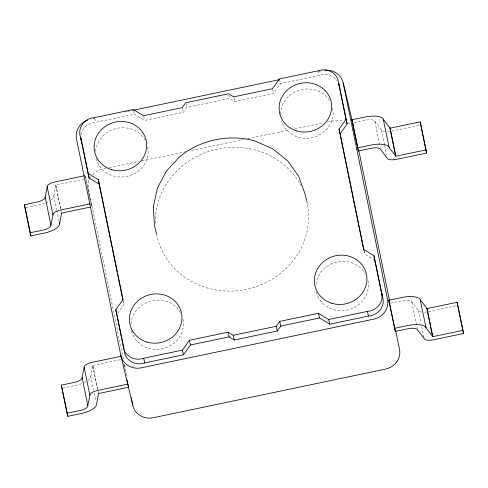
<?xml version="1.0" encoding="UTF-8"?>
<svg xmlns="http://www.w3.org/2000/svg" width="488" height="488" viewBox="0 0 488 488"><rect width="100%" height="100%" fill="white"/><g stroke="black" fill="none" stroke-linecap="round" stroke-linejoin="round"><path stroke-width="0.37" stroke-dasharray="2.44 1.83" d="M51.136 199.842A17.599 6.417 -11.6 0 0 53.832 196.139L55.839 185.044L83.698 179.206M88.066 380.274A17.599 6.417 -11.6 0 0 90.762 376.577L92.769 365.481L98.198 392.071M81.106 134.554A15.433 14.372 -13.5 0 1 95.672 122.305L134.389 114.198L144.637 120.414L183.354 112.307L186.837 107.397L229.732 98.417L234.85 101.528L273.573 93.421L280.533 83.601L319.25 75.5A15.543 14.469 -13.5 0 1 337.379 80.947M117.797 313.156L123.976 304.543L123.366 301.572M92.751 365.481L120.627 359.638M92.659 118.755L94.892 118.285M124.678 112.051L126.91 111.581M127.655 111.429L129.887 110.959M130.631 110.8L132.87 110.337M318.261 71.522L321.988 70.742M106.128 168.342L102.407 169.123A17.58 16.372 -13.5 0 0 92.61 174.631M109.111 167.719L138.891 161.485M141.868 160.863L185.8 151.664M191.754 150.42L243.134 139.666M247.599 138.726L290.037 129.845M294.508 128.905L323.544 122.83M327.265 122.049L334.713 120.493A17.58 16.372 -13.5 0 1 343.753 120.841M354.087 122.598L365.561 120.201A8.79 3.209 -11.6 0 1 374.912 121.518L381.464 129.973A8.79 3.209 -11.6 0 0 384.507 131.65M25.882 207.687L40.29 204.624A17.599 6.417 -11.6 0 0 44.536 203.295M391.547 131.138L419.46 125.294M390.302 303.182L402.49 300.632A8.79 3.209 -11.6 0 1 411.841 301.95L418.387 310.405A8.79 3.209 -11.6 0 0 421.437 312.082M62.812 388.125L77.22 385.056A17.599 6.417 -11.6 0 0 81.466 383.727M428.476 311.57L457.122 305.573M363.981 250.789L364.78 254.132L375.028 260.348M318.127 70.821L319.25 75.5M279.411 78.922L280.533 83.601M307.306 203.441L306.958 202.001A76.921 71.62 -13.5 0 1 247.16 289.201A76.921 71.62 -13.5 0 1 156.733 234.96M272.609 89.414L273.573 93.421M233.892 97.521L234.85 101.528M228.927 95.075L229.732 98.417M186.032 104.06L186.837 107.397M182.39 108.299L183.354 112.307M143.673 116.406L144.637 120.414M133.59 110.855L134.389 114.198M94.715 118.291L95.672 122.305M123.177 301.2L123.976 304.543M85.333 176.241L85.937 178.736M90.927 203.685L91.677 206.808L86.083 179.474M381.464 129.973L384.483 144.747M384.635 145.485L386.6 155.086M418.387 310.405L421.107 323.703M421.717 326.655L423.98 337.733M374.912 121.518L380.201 147.37M411.841 301.95L417.283 328.54M364.024 250.417L364.78 254.132M123.324 358.991L88.481 188.764A17.58 16.372 -13.5 0 1 90.042 178.254M124.544 364.969L127.142 377.657M123.921 364.341L124.83 368.775M85.339 176.357L90.628 202.209M123.775 364.176L124.08 365.652M55.839 185.037L61.415 212.378M55.858 185.409L61 210.523M92.787 365.847L97.929 390.955M98.082 391.699L98.533 393.914M53.802 195.67L56.675 209.706M56.828 210.444L59.097 221.521M90.731 376.102L93.604 390.138M94.208 393.09L95.874 401.215M48.233 201.66A17.599 6.417 -11.6 0 1 46.47 202.508M426.61 311.936A8.79 3.209 -11.6 0 1 424.395 312.174M389.686 131.498A8.79 3.209 -11.6 0 1 387.466 131.742M86.23 381.506A17.599 6.417 -11.6 0 1 83.399 382.94M155.391 223.028A76.921 71.62 -13.5 0 1 214.134 149.853A76.921 71.62 -13.5 0 1 301.023 185.818M367.964 280.643A26.37 24.552 -13.5 0 1 347.078 310.106A26.37 24.552 -13.5 0 1 316.34 291.452M316.017 284.327A26.37 24.552 -13.5 0 1 337.232 261.989A26.37 24.552 -13.5 0 1 365.469 273.975M332.676 108.226A26.37 24.552 -13.5 0 1 312.912 137.433A26.37 24.552 -13.5 0 1 281.582 121.103M280.594 114.052A26.37 24.552 -13.5 0 1 300.828 89.829A26.37 24.552 -13.5 0 1 330.187 101.559M182.982 319.365A26.37 24.552 -13.5 0 1 162.467 348.749A26.37 24.552 -13.5 0 1 131.51 330.87M130.967 323.764A26.37 24.552 -13.5 0 1 151.878 300.797A26.37 24.552 -13.5 0 1 180.487 312.698M147.693 146.955A26.37 24.552 -13.5 0 1 126.807 176.418A26.37 24.552 -13.5 0 1 96.075 157.764M95.678 151.353A26.37 24.552 -13.5 0 1 116.589 128.381A26.37 24.552 -13.5 0 1 145.204 140.288M90.396 177.614A17.58 16.372 -13.5 0 1 91.201 176.369M347.84 122.641A17.58 16.372 -13.5 0 1 350.744 124.873"/><path stroke-width="0.73" d="M45.158 197.103A8.79 3.209 -11.6 0 1 37.308 202.02L24.4 204.722L30.146 232.788L43.048 230.092A8.79 3.209 -11.6 0 0 50.904 225.169L45.158 197.103L47.214 186.843A8.79 3.209 -11.6 0 1 55.071 181.926L84.448 175.771M50.904 225.169L52.96 214.909L47.214 186.843M30.146 232.788L30.89 235.911L46.037 232.691A17.599 6.417 -11.6 0 0 59.579 224.212L61.586 213.116M82.088 377.535A8.79 3.209 -11.6 0 1 74.237 382.458L61.329 385.154L67.076 413.226L79.977 410.524A8.79 3.209 -11.6 0 0 87.834 405.601L82.088 377.535L84.143 367.275A8.79 3.209 -11.6 0 1 92 362.358L121.378 356.21M87.834 405.601L89.89 395.347L84.143 367.275M153.336 206.906L157.441 188.045L166.408 171.044L179.767 156.593C200.592 139.788 228.909 133.81 254.724 140.898L272.67 148.797L287.713 160.93L298.693 176.272L305.055 194.084L306.787 201.282M98.234 179.56L122.854 299.864L115.79 309.703L123.177 345.791A15.543 14.469 -13.5 0 0 143.667 358.229L182.384 350.122L189.344 340.301L228.061 332.194L233.185 335.305L276.202 326.301L279.685 321.391L318.402 313.284L328.65 319.5L367.366 311.399A15.543 14.469 -13.5 0 0 381.293 291.757L373.906 255.669L363.658 249.453L339.038 129.161L346.004 119.34L338.617 83.253A15.543 14.469 -13.5 0 0 318.127 70.821L279.411 78.922L272.444 88.743L233.728 96.85L228.61 93.739L185.714 102.718L182.231 107.628L143.515 115.735L133.267 109.519L94.55 117.626A15.433 14.372 -13.5 0 0 80.599 137.256L89.109 178.016L99.357 184.238L98.234 179.56L87.986 173.338M124.3 350.469A15.543 14.469 -13.5 0 0 144.79 362.907L183.506 354.8L190.466 344.979L229.183 336.873L234.307 339.983L277.324 330.98L280.807 326.069L319.524 317.962L329.772 324.178L368.489 316.078A15.543 14.469 -13.5 0 0 382.415 296.436M364.024 250.417L340.166 133.84L347.127 124.019L339.74 87.931A15.543 14.469 -13.5 0 0 339.044 84.284M61.567 213.116L90.188 207.119M133.614 110.178L279.545 79.629M351.903 119.78L367.067 116.656A17.599 6.417 -11.6 0 1 383.19 118.926L389.125 147.431L395.823 156.227L425.92 149.938L426.671 153.055L396.555 159.356A8.79 3.209 -11.6 0 1 387.204 158.039L380.658 149.584A8.79 3.209 -11.6 0 0 371.307 148.267L358.399 150.969L351.903 119.78L358.399 150.969M426.671 153.055L420.18 121.866L390.065 128.167L383.385 119.365M90.195 203.838L60.817 209.993A8.79 3.209 -11.6 0 0 52.96 214.909M357.649 147.852L372.814 144.722A17.599 6.417 -11.6 0 1 388.936 146.998L389.125 147.431M388.832 300.218L403.997 297.088A17.599 6.417 -11.6 0 1 420.119 299.364L426.055 327.869L432.752 336.665L462.85 330.37L463.6 333.487L433.484 339.794A8.79 3.209 -11.6 0 1 424.133 338.477L417.588 330.016A8.79 3.209 -11.6 0 0 408.23 328.699L395.329 331.401L388.832 300.218L395.329 331.401M463.6 333.487L457.11 302.304L426.994 308.599L420.314 299.797M67.076 413.226L67.82 416.343L82.966 413.123A17.599 6.417 -11.6 0 0 96.502 404.644L98.515 393.548L128.606 387.24L127.856 384.123L97.746 390.424A8.79 3.209 -11.6 0 0 89.89 395.347M394.579 328.284L409.743 325.154A17.599 6.417 -11.6 0 1 425.865 327.43L426.055 327.869M325.008 70.254A17.58 16.372 -13.5 0 1 343.223 83.021L353.617 126.325M338.617 83.253L339.74 87.931M346.004 119.34L347.127 124.019M373.906 255.669L382.263 295.697M381.451 292.422L382.25 295.765M339.038 129.161L340.166 133.84M367.366 311.399L368.489 316.078M328.65 319.5L329.772 324.178M318.402 313.284L319.524 317.962M279.685 321.391L280.807 326.069M276.202 326.301L277.324 330.98M233.185 335.305L234.307 339.983M228.061 332.194L229.183 336.873M189.344 340.301L190.466 344.979M153.323 206.705L154.489 225.602L156.563 234.24M182.384 350.122L183.506 354.8M143.667 358.229L144.79 362.907M80.599 137.256L81.722 141.929A15.433 14.372 -13.5 0 1 80.898 138.293M115.79 309.703L116.913 314.382M123.177 345.791L124.135 349.805M87.669 120.017A17.58 16.372 -13.5 0 0 76.5 138.86L120.817 355.38L132.797 405.284A17.58 16.372 -13.5 0 0 153.287 417.722L385.593 369.087A17.58 16.372 -13.5 0 0 399.519 349.445L395.695 330.779M24.4 204.722L30.89 235.911M61.329 385.154L67.82 416.343M420.18 121.866L425.92 149.938M457.11 302.304L462.85 330.37M390.065 128.167L395.829 156.233M426.994 308.599L432.758 336.671M389.93 127.826L395.676 155.892M426.86 308.257L432.606 336.324M358.869 150.847L389.43 300.169M343.223 83.021L387.539 299.541A17.58 16.372 -13.5 0 1 373.613 319.183L141.306 367.818A17.58 16.372 -13.5 0 1 120.817 355.38M99.509 184.976L117.291 271.865M117.596 273.353L123.067 300.083M81.874 142.667L86.547 165.499M86.846 166.969L89.109 178.016M117.065 315.12L123.696 347.523M131.272 397.818L132.797 405.284M126.953 379.688L127.856 384.123M59.249 222.26L59.548 223.736M296.728 130.93A26.37 24.552 -13.5 0 0 331.181 101.992A26.37 24.552 -13.5 0 0 288.201 89.261A26.37 24.552 -13.5 0 0 296.728 130.93M332.017 303.347A26.37 24.552 -13.5 0 0 366.47 274.402A26.37 24.552 -13.5 0 0 323.489 261.678A26.37 24.552 -13.5 0 0 332.017 303.347M147.034 342.07A26.37 24.552 -13.5 0 0 181.487 313.131A26.37 24.552 -13.5 0 0 138.507 300.401A26.37 24.552 -13.5 0 0 147.034 342.07M111.746 169.653A26.37 24.552 -13.5 0 0 146.199 140.715A26.37 24.552 -13.5 0 0 103.218 127.984A26.37 24.552 -13.5 0 0 111.746 169.653"/></g></svg>
